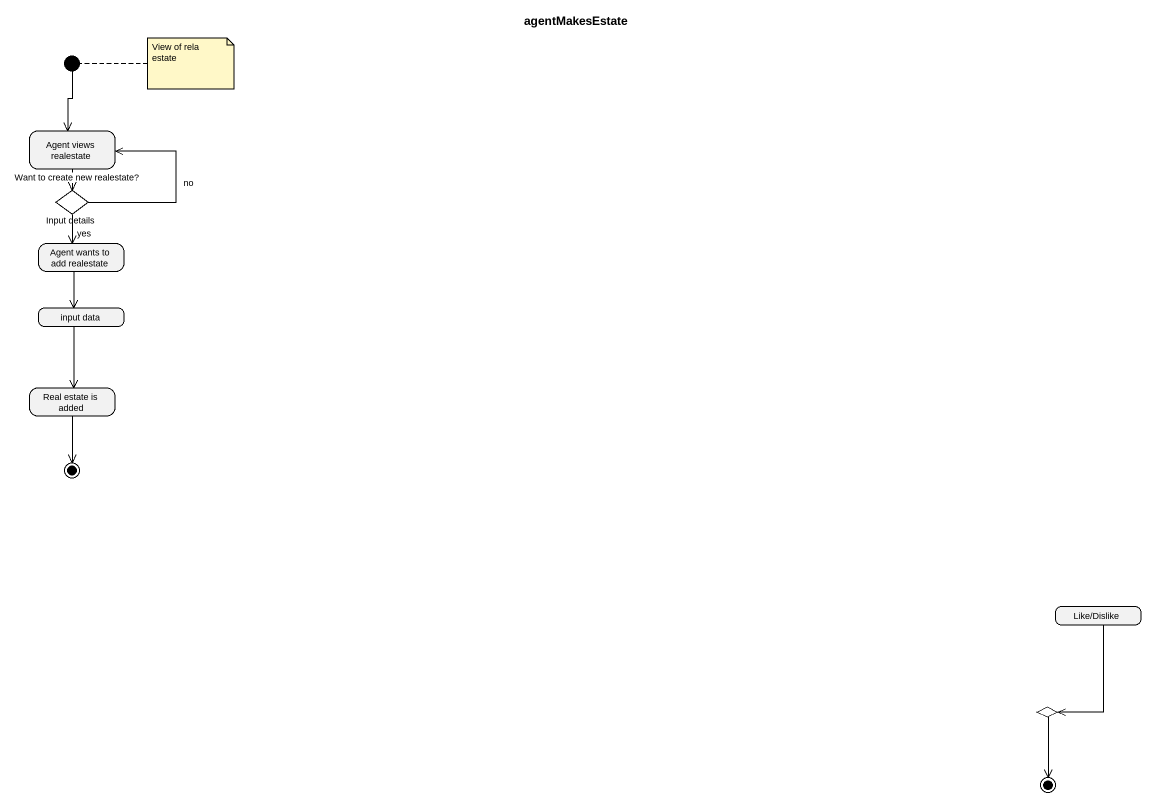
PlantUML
@startuml
title agentMakesEstate
hide empty description
state initial1 <<start>>
state "Agent views realestate" as Agent_views_realestate
state "Input details" as Input_details <<choice>>
state "Agent wants to add realestate" as Agent_wants_to_add
state "input data" as input_data
state "Real estate is added" as Real_estate_is_added
state final1 <<end>>
state "Like/Dislike" as Like_Dislike
state choice1 <<choice>>
state final2 <<end>>
initial1 --> Agent_views_realestate
Agent_views_realestate --> Input_details : Want to create new realestate?
Input_details -up-> Agent_views_realestate : no
Input_details --> Agent_wants_to_add : yes
Agent_wants_to_add --> input_data
input_data --> Real_estate_is_added
Real_estate_is_added --> final1
Like_Dislike --> choice1
choice1 --> final2
note right of initial1 : View of rela estate
@enduml
